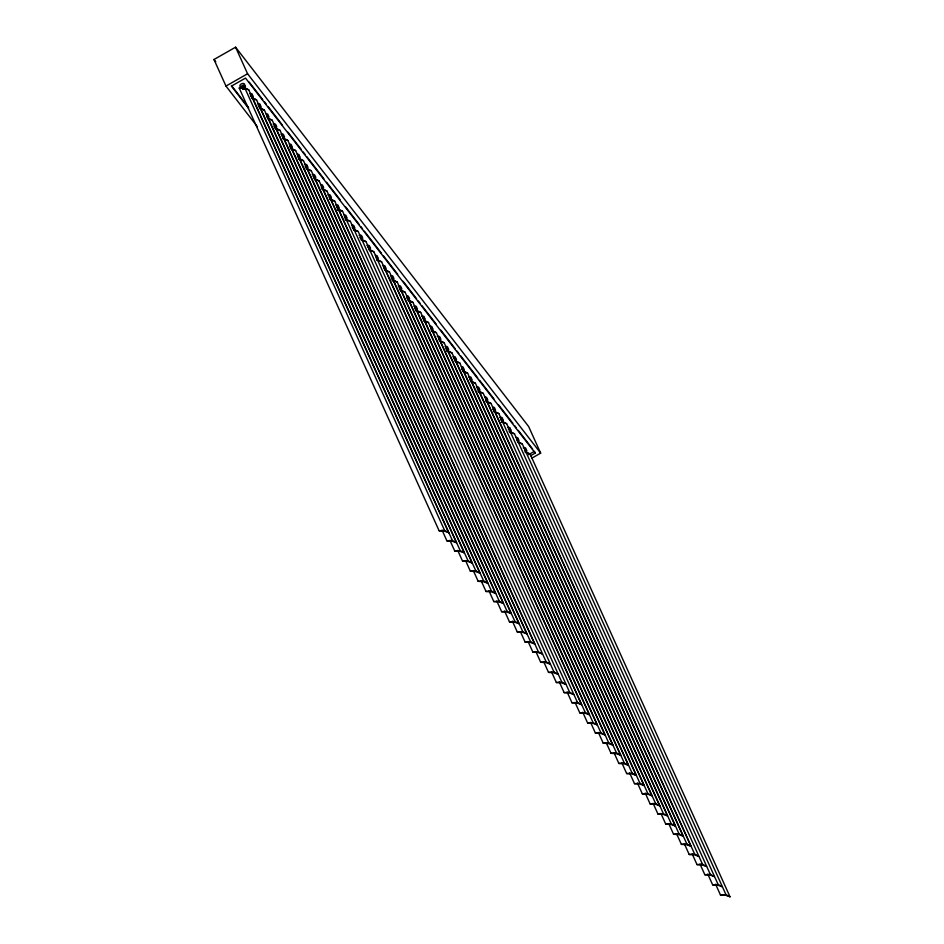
<?xml version="1.0" encoding="UTF-8"?>
<svg xmlns="http://www.w3.org/2000/svg" width="944" height="944" viewBox="0 0 944 944"><rect width="100%" height="100%" fill="white"/><g stroke="black" fill="none" stroke-linecap="round" stroke-linejoin="round"><path stroke-width="1.42" d="M252.437 97.964L256.579 99.993L456.483 542.717L452.058 541.172L446.925 540.877L442.075 530.139M260.367 109.209L260.249 108.076A2.502 1.569 -24.3 0 0 260.839 105.988A2.502 1.569 -24.3 0 0 258.29 105.681M314.895 179.1L314.954 178.9A2.502 1.569 -24.3 0 0 315.544 176.799A2.502 1.569 -24.3 0 0 313.007 176.493M338.4 209.249L338.518 210.37M369.6 249.924L369.659 249.712A2.502 1.569 -24.3 0 0 370.26 247.623A2.502 1.569 -24.3 0 0 367.712 247.304M393.105 280.061L393.235 281.194M400.929 290.174L401.047 291.307M424.304 320.736L424.375 320.523A2.502 1.569 -24.3 0 0 424.965 318.435A2.502 1.569 -24.3 0 0 422.416 318.128M432.128 330.86L432.187 330.648A2.502 1.569 -24.3 0 0 432.883 328.724A2.502 1.569 -24.3 0 0 430.853 328.075M439.456 339.911L438.547 339.108M455.633 360.997L455.751 362.13M486.833 401.672L486.892 401.46A2.502 1.569 -24.3 0 0 487.6 399.548A2.502 1.569 -24.3 0 0 485.558 398.887M244.413 88.264C244.425 88.075 241.404 87.509 242.773 89.149M267.388 117.552L266.597 116.537M275.2 127.676L275.306 126.885L274.138 126.732M291.625 149.671L291.507 148.55A2.502 1.569 -24.3 0 0 292.097 146.45A2.502 1.569 -24.3 0 0 289.56 146.143M322.093 188.375L321.314 187.36M329.904 198.488L329.126 197.473M353.351 228.837L352.572 227.823M361.174 238.95L361.281 238.159L360.101 238.018M376.798 259.187L376.302 258.149M384.609 269.3L383.83 268.297M408.056 299.649L407.277 298.646M415.879 309.774L415.985 308.983L414.805 308.841M431.502 329.999L431.007 328.972M462.772 370.473L461.982 369.458M470.584 380.585L470.69 379.795L469.522 379.653M486.219 400.822L485.712 399.784M517.477 441.285L516.97 440.246M525.289 451.409L524.51 450.394M243.741 87.403C245.405 85.574 240.956 86.116 242.207 87.686M244.543 89.173L242.761 88.948M251.552 97.515L251.859 96.536L250.691 96.382M282.822 137.977L282.763 136.786M298.446 158.214L298.752 157.235L297.867 157.011M306.269 168.327L306.564 167.348L305.396 167.206M337.527 208.801L337.834 207.81L336.654 207.668M392.232 279.613L392.539 278.633L391.359 278.492M423.502 320.087L423.443 318.883M446.937 350.436L447.244 349.445L446.075 349.304M478.207 390.899L478.148 389.695M493.83 411.136L494.219 410.321L493.252 409.92M501.653 421.248L501.948 420.269L500.78 420.115M259.128 107.805L259.765 106.814L259.069 106.401M290.386 148.267L291.023 147.288L290.327 146.863M313.833 178.617L314.47 177.637L313.774 177.212M345.103 219.079L345.728 218.099L345.032 217.686M368.549 249.428L368.738 248.06M399.808 289.902L400.445 289.112L399.749 288.498M454.512 360.714L455.15 359.735L454.453 359.322M509.217 431.538L509.406 430.169M257.441 126.803L225.97 86.069L213.981 59.507L235.587 47.2L528.664 426.57L540.652 453.144L531.755 458.206M225.97 86.069L247.576 73.762L540.652 453.144M528.546 454.666L534.434 451.315L535.236 453.085L530.516 455.763M251.482 98.164L252.756 98.672M282.752 138.626L284.014 139.134M306.198 168.976L307.461 169.483M337.456 209.438L338.719 209.957M392.161 280.262L393.436 280.769M431.243 330.837L432.505 331.356M446.866 351.074L448.14 351.581M478.136 391.548L479.399 392.055M485.948 401.66L487.21 402.168M275.223 128.431L276.203 129.021M290.846 148.668L291.826 149.258M298.67 158.781L299.649 159.371M329.928 199.243L330.907 199.833M345.551 219.48L346.542 220.07M361.186 239.717L362.166 240.307M384.633 270.067L385.612 270.657M415.891 310.529L416.87 311.119M439.338 340.878L440.317 341.468M470.608 381.352L471.587 381.942M494.054 411.702L495.034 412.292M501.866 421.815L502.845 422.405M525.312 452.164L526.292 452.754M448.671 532.605L444.6 530.434L244.708 87.709L248.768 89.881L448.671 532.605L444.246 531.059L439.113 530.764L239.21 88.04L243.328 87.792M439.113 530.764L444.6 530.434M446.925 540.877L452.412 540.546L456.483 542.717M449.899 540.263L454.737 550.989L460.235 550.671L464.295 552.83L264.403 110.106L260.332 107.946L460.235 550.671M457.71 550.376L462.56 561.114L468.047 560.783L472.118 562.954L272.214 120.23L268.155 118.059L468.047 560.783M466.135 561.833L470.372 571.226L475.859 570.896L479.93 573.067L280.026 130.343L275.967 128.183L475.859 570.896M473.345 570.613L478.183 581.339L483.682 581.02L487.741 583.18L287.849 140.455L283.778 138.296L483.682 581.02M481.157 580.725L486.007 591.463L491.494 591.133L495.553 593.304L295.661 150.58L291.602 148.409L491.494 591.133M488.968 590.85L493.818 601.576L499.305 601.245L503.376 603.417L303.472 160.692L299.413 158.533L499.305 601.245M496.792 600.962L501.63 611.688L507.129 611.37L511.188 613.529L311.296 170.805L307.225 168.646L507.129 611.37M504.603 611.075L509.453 621.813L514.94 621.482L518.999 623.654L319.107 180.929L315.036 178.758L514.94 621.482M512.415 621.199L517.265 631.925L522.752 631.595L526.823 633.766L326.919 191.042L322.86 188.883L522.752 631.595M520.84 632.657L525.076 642.038L530.575 641.719L534.634 643.879L334.742 201.155L330.671 198.995L530.575 641.719M532.9 652.162L538.387 651.832L542.446 654.003L538.033 652.457L532.9 652.162L528.05 641.424M540.711 662.275L546.198 661.956L550.269 664.116L545.844 662.57L540.711 662.275L535.862 651.549M548.523 672.399L554.022 672.069L558.081 674.228L553.656 672.694L548.523 672.399L543.685 661.661M556.346 682.512L561.833 682.182L565.893 684.353L561.479 682.807L556.346 682.512L551.497 671.774M564.158 692.625L569.645 692.306L573.716 694.465L569.291 692.92L564.158 692.625L559.308 681.898M567.132 692.011L571.97 702.749L577.457 702.419L581.528 704.578L381.636 261.866L377.565 259.694M575.545 703.469L579.793 712.862L585.28 712.531L589.339 714.702L389.447 271.978L385.376 269.807L585.28 712.531M582.755 712.248L587.605 722.974L593.092 722.656L597.163 724.815L397.259 282.091L393.2 279.931L593.092 722.656M590.578 722.361L595.416 733.099L600.903 732.768L604.974 734.928L405.082 292.215L401.011 290.044L600.903 732.768M598.39 732.473L603.24 743.211L608.727 742.881L612.786 745.052L412.894 302.328L408.823 300.157L608.727 742.881M606.201 742.598L611.051 753.324L616.538 753.005L620.609 755.165L420.705 312.44L416.646 310.281L616.538 753.005M614.013 752.71L618.863 763.448L624.35 763.118L628.421 765.289L428.517 322.565L424.458 320.394L624.35 763.118M621.836 762.823L626.674 773.561L632.173 773.23L636.232 775.402L436.34 332.677L432.269 330.506L632.173 773.23M629.648 772.947L634.498 783.673L639.985 783.355L644.056 785.514L444.152 342.79L440.093 340.631L639.985 783.355M637.46 783.06L642.309 793.798L647.796 793.467L651.867 795.639L451.964 352.914L447.904 350.743L647.796 793.467M645.283 793.172L650.121 803.91L655.62 803.58L659.679 805.751L459.787 363.027L455.716 360.856L655.62 803.58M653.095 803.297L657.944 814.023L663.431 813.704L667.502 815.864L467.599 373.14L463.539 370.98L663.431 813.704M660.906 813.409L665.756 824.147L671.243 823.817L675.314 825.988L475.41 383.264L471.351 381.093L671.243 823.817M668.73 823.522L673.568 834.26L679.066 833.93L683.126 836.101L483.234 393.377L479.163 391.205L679.066 833.93M676.541 833.646L681.391 844.373L686.878 844.054L690.937 846.213L491.045 403.489L486.986 401.33L686.878 844.054M689.203 854.497L694.69 854.167L698.761 856.338L694.336 854.792L689.203 854.497L684.353 843.759M697.014 864.61L702.513 864.279L706.572 866.45L702.147 864.905L697.014 864.61L692.176 853.883M704.838 874.722L710.325 874.404L714.384 876.563L709.971 875.029L704.838 874.722L699.988 863.996M712.649 884.847L718.136 884.516L722.207 886.687L717.782 885.142L712.649 884.847L707.799 874.109M715.623 884.233L720.461 894.959L725.96 894.629L730.019 896.8L530.127 454.076L526.056 451.916M242.962 88.535L244.933 88.547M239.21 88.04L243.068 88.264M454.737 550.989L459.87 551.296L464.295 552.83M462.56 561.114L467.693 561.409L472.118 562.954M470.372 571.226L475.505 571.521L479.93 573.067M478.183 581.339L483.316 581.646L487.741 583.18M486.007 591.463L491.14 591.758L495.553 593.304M493.818 601.576L498.951 601.871L503.376 603.417M501.63 611.688L506.763 611.995L511.188 613.529M509.453 621.813L514.586 622.108L518.999 623.654M517.265 631.925L522.398 632.22L526.823 633.766M525.076 642.038L530.209 642.345L534.634 643.879M571.97 702.749L577.103 703.044L581.528 704.578M579.793 712.862L584.926 713.157L589.339 714.702M587.605 722.974L592.738 723.269L597.163 724.815M595.416 733.099L600.549 733.394L604.974 734.928M603.24 743.211L608.373 743.506L612.786 745.052M611.051 753.324L616.184 753.619L620.609 755.165M618.863 763.448L623.996 763.743L628.421 765.289M626.674 773.561L631.819 773.856L636.232 775.402M634.498 783.673L639.631 783.968L644.056 785.514M642.309 793.798L647.442 794.093L651.867 795.639M650.121 803.91L655.266 804.205L659.679 805.751M657.944 814.023L663.077 814.33L667.502 815.864M665.756 824.147L670.889 824.442L675.314 825.988M673.568 834.26L678.701 834.555L683.126 836.101M681.391 844.373L686.524 844.679L690.937 846.213M720.461 894.959L725.594 895.254L730.019 896.8M267.683 118.283L268.379 118.909M322.388 189.107L323.096 189.72M353.646 229.569L354.354 230.183M377.093 259.919L377.801 260.532M408.363 300.393L409.059 301.006M463.067 371.204L463.764 371.818M517.772 442.016L518.48 442.642M245.452 88.724L248.768 89.881M259.978 108.572L264.403 110.106M268.898 119.074L272.214 120.23M276.71 129.186L280.026 130.343M283.424 138.921L287.849 140.455M291.236 149.034L295.661 150.58M300.157 159.536L303.472 160.692M307.98 169.649L311.296 170.805M314.682 179.384L319.107 180.929M323.603 189.886L326.919 191.042M331.427 199.998L334.742 201.155M338.129 209.733L342.554 211.279L546.198 661.956M345.952 219.846L350.366 221.392L554.022 672.069M354.873 230.348L358.189 231.504L561.833 682.182M362.685 240.472L366.001 241.629L569.645 692.306M369.399 250.195L373.812 251.741L577.457 702.419M378.32 260.697L381.636 261.866M386.131 270.822L389.447 271.978M392.846 280.545L397.259 282.091M400.657 290.669L405.082 292.215M409.578 301.171L412.894 302.328M417.39 311.284L420.705 312.44M424.104 321.019L428.517 322.565M433.025 331.521L436.34 332.677M440.836 341.634L444.152 342.79M447.55 351.369L451.964 352.914M455.362 361.481L459.787 363.027M464.283 371.983L467.599 373.14M472.094 382.108L475.41 383.264M478.809 391.831L483.234 393.377M487.729 402.333L491.045 403.489M495.541 412.457L498.857 413.614L702.513 864.279M502.255 422.18L506.68 423.726L710.325 874.404M510.067 432.305L514.492 433.839L718.136 884.516M518.988 442.807L522.303 443.963L725.96 894.629M526.811 452.919L530.127 454.076M256.579 99.993L252.52 97.822L452.412 540.546M342.554 211.279L338.483 209.108L538.387 651.832M346.306 219.232L350.366 221.392M354.118 229.345L358.189 231.504M361.93 239.457L366.001 241.629M369.753 249.582L373.812 251.741M498.857 413.614L494.798 411.442L694.69 854.167M502.609 421.567L506.68 423.726M510.421 431.679L514.492 433.839M518.244 441.792L522.303 443.963M249.228 82.128L262.727 99.604M264.532 101.928L266.326 104.253M268.131 106.589L282.516 125.222M287.92 132.207L301.419 149.671M303.213 152.008L305.018 154.332M306.812 156.669L323.91 178.794M326.6 182.286L340.1 199.75M345.504 206.748L358.991 224.212M360.797 226.536L362.59 228.873M364.396 231.197L381.482 253.322M383.288 255.659L397.684 274.291M403.076 281.277L416.575 298.741M418.369 301.077L420.174 303.402M421.968 305.738L436.364 324.37M440.86 330.188L455.256 348.82M457.061 351.156L458.855 353.481M460.66 355.817L477.747 377.942M479.552 380.267L493.948 398.899M498.444 404.728L512.84 423.36M514.645 425.685L516.439 428.021M518.232 430.346L532.628 448.978M535.236 453.085L245.534 78.081L231.398 86.128L248.496 108.253M213.981 59.507L215.775 61.832M231.504 85.526L248.591 107.651M510.138 432.234L510.456 432.942M424.175 320.948L424.493 321.656M369.47 250.136L369.788 250.844M346.342 220.495L346.224 219.362A2.502 1.569 -24.3 0 0 346.814 217.273A2.502 1.569 -24.3 0 0 344.265 216.955M314.753 179.313L315.072 180.021M235.587 47.2L247.576 73.762M510.657 432.517L510.208 431.939A2.502 1.569 -24.3 0 0 510.928 429.721A2.502 1.569 -24.3 0 0 508.391 429.414M476.331 387.17A2.502 1.569 -24.3 0 1 479.068 388.279M477.121 388.94A2.502 1.569 -24.3 0 1 479.67 389.247A2.502 1.569 -24.3 0 1 479.009 391.382M468.507 377.057A2.502 1.569 -24.3 0 1 470.914 377.211A2.502 1.569 -24.3 0 1 470.82 379.075M469.923 378.65A2.502 1.569 -24.3 0 1 472.035 379.5A2.502 1.569 -24.3 0 1 470.667 381.636M461.309 366.768A2.502 1.569 -24.3 0 1 463.008 368.962M461.498 368.715A2.502 1.569 -24.3 0 1 464.153 369.198A2.502 1.569 -24.3 0 1 462.855 371.511M452.884 356.82A2.502 1.569 -24.3 0 1 455.48 358.39M453.675 358.59A2.502 1.569 -24.3 0 1 456.223 358.897A2.502 1.569 -24.3 0 1 455.563 361.033M445.061 346.708A2.502 1.569 -24.3 0 1 447.81 347.817M445.863 348.478A2.502 1.569 -24.3 0 1 448.518 348.961A2.502 1.569 -24.3 0 1 447.22 351.286M437.249 336.583A2.502 1.569 -24.3 0 1 439.644 336.748A2.502 1.569 -24.3 0 1 439.562 338.613M438.665 338.188A2.502 1.569 -24.3 0 1 440.777 339.038A2.502 1.569 -24.3 0 1 439.408 341.162M430.051 326.305A2.502 1.569 -24.3 0 1 431.75 328.488M421.614 316.358A2.502 1.569 -24.3 0 1 424.363 317.467M406.604 295.956A2.502 1.569 -24.3 0 1 408.304 298.139M406.781 297.891A2.502 1.569 -24.3 0 1 409.436 298.375A2.502 1.569 -24.3 0 1 408.15 300.699M413.802 306.234A2.502 1.569 -24.3 0 1 416.198 306.399A2.502 1.569 -24.3 0 1 416.115 308.263M414.605 308.004A2.502 1.569 -24.3 0 1 417.26 308.499A2.502 1.569 -24.3 0 1 415.962 310.812M390.356 275.884A2.502 1.569 -24.3 0 1 393.105 276.993M391.158 277.654A2.502 1.569 -24.3 0 1 393.813 278.15A2.502 1.569 -24.3 0 1 392.515 280.462M398.167 286.008A2.502 1.569 -24.3 0 1 400.775 287.566M398.97 287.778A2.502 1.569 -24.3 0 1 401.519 288.085A2.502 1.569 -24.3 0 1 400.858 290.221M375.346 255.482A2.502 1.569 -24.3 0 1 377.034 257.677M376.149 257.252A2.502 1.569 -24.3 0 1 378.249 258.101A2.502 1.569 -24.3 0 1 376.892 260.225M382.544 265.771A2.502 1.569 -24.3 0 1 384.94 265.925A2.502 1.569 -24.3 0 1 384.857 267.789M383.96 267.376A2.502 1.569 -24.3 0 1 386.061 268.226A2.502 1.569 -24.3 0 1 384.704 270.35M359.098 235.422A2.502 1.569 -24.3 0 1 361.493 235.575A2.502 1.569 -24.3 0 1 361.41 237.44M359.9 237.192A2.502 1.569 -24.3 0 1 362.543 237.676A2.502 1.569 -24.3 0 1 361.257 240M366.909 245.534A2.502 1.569 -24.3 0 1 369.517 247.104M344.088 215.02A2.502 1.569 -24.3 0 1 346.07 216.754M351.9 225.132A2.502 1.569 -24.3 0 1 353.587 227.327M352.077 227.079A2.502 1.569 -24.3 0 1 354.732 227.563A2.502 1.569 -24.3 0 1 353.445 229.876M523.224 447.869A2.502 1.569 -24.3 0 1 525.619 448.022A2.502 1.569 -24.3 0 1 525.525 449.887M524.64 449.474A2.502 1.569 -24.3 0 1 526.74 450.323A2.502 1.569 -24.3 0 1 525.383 452.447M516.026 437.579A2.502 1.569 -24.3 0 1 517.713 439.774M516.816 439.361A2.502 1.569 -24.3 0 1 518.929 440.199A2.502 1.569 -24.3 0 1 517.56 442.335M507.589 427.644A2.502 1.569 -24.3 0 1 510.185 429.201M499.777 417.519A2.502 1.569 -24.3 0 1 502.515 418.629M500.568 419.289A2.502 1.569 -24.3 0 1 503.223 419.773A2.502 1.569 -24.3 0 1 501.937 422.098M492.579 407.23A2.502 1.569 -24.3 0 1 494.267 409.425M492.756 409.177A2.502 1.569 -24.3 0 1 495.411 409.661A2.502 1.569 -24.3 0 1 494.113 411.985M484.756 397.117A2.502 1.569 -24.3 0 1 486.75 398.852M327.839 194.96A2.502 1.569 -24.3 0 1 330.235 195.113A2.502 1.569 -24.3 0 1 330.14 196.977M329.255 196.553A2.502 1.569 -24.3 0 1 331.356 197.402A2.502 1.569 -24.3 0 1 329.999 199.526M335.651 205.072A2.502 1.569 -24.3 0 1 338.389 206.181M336.453 206.842A2.502 1.569 -24.3 0 1 339.167 207.527A2.502 1.569 -24.3 0 1 337.22 209.922M312.204 174.723A2.502 1.569 -24.3 0 1 314.8 176.28M320.641 184.67A2.502 1.569 -24.3 0 1 322.329 186.853M321.432 186.44A2.502 1.569 -24.3 0 1 323.544 187.29A2.502 1.569 -24.3 0 1 322.175 189.414M297.195 154.32A2.502 1.569 -24.3 0 1 299.177 156.055M297.372 156.256A2.502 1.569 -24.3 0 1 300.027 156.739A2.502 1.569 -24.3 0 1 298.729 159.064M304.393 164.61A2.502 1.569 -24.3 0 1 307.13 165.707M305.183 166.38A2.502 1.569 -24.3 0 1 307.838 166.864A2.502 1.569 -24.3 0 1 306.552 169.177M289.371 144.196A2.502 1.569 -24.3 0 1 291.366 145.931M290.646 146.816A2.502 1.569 -24.3 0 1 290.115 147.181M280.946 134.26A2.502 1.569 -24.3 0 1 283.684 135.358M281.737 136.03A2.502 1.569 -24.3 0 1 284.286 136.337A2.502 1.569 -24.3 0 1 283.625 138.473M273.123 124.136A2.502 1.569 -24.3 0 1 275.53 124.289A2.502 1.569 -24.3 0 1 275.436 126.154M273.925 125.906A2.502 1.569 -24.3 0 1 276.58 126.39A2.502 1.569 -24.3 0 1 275.282 128.714M265.925 113.846A2.502 1.569 -24.3 0 1 267.624 116.041M266.727 115.616A2.502 1.569 -24.3 0 1 268.839 116.466A2.502 1.569 -24.3 0 1 267.471 118.602M257.5 103.899A2.502 1.569 -24.3 0 1 260.096 105.468M249.676 93.786A2.502 1.569 -24.3 0 1 252.426 94.896M250.479 95.556A2.502 1.569 -24.3 0 1 253.134 96.04A2.502 1.569 -24.3 0 1 251.836 98.365M241.416 86.978A2.502 1.569 -24.3 0 1 240.036 85.184A2.502 1.569 -24.3 0 1 243.092 83.45A2.502 1.569 -24.3 0 1 244.472 85.231M240.885 88.217A2.502 1.569 -24.3 0 1 242.077 85.715A2.502 1.569 -24.3 0 1 245.204 85.751A2.502 1.569 -24.3 0 1 244.024 88.252"/></g></svg>
